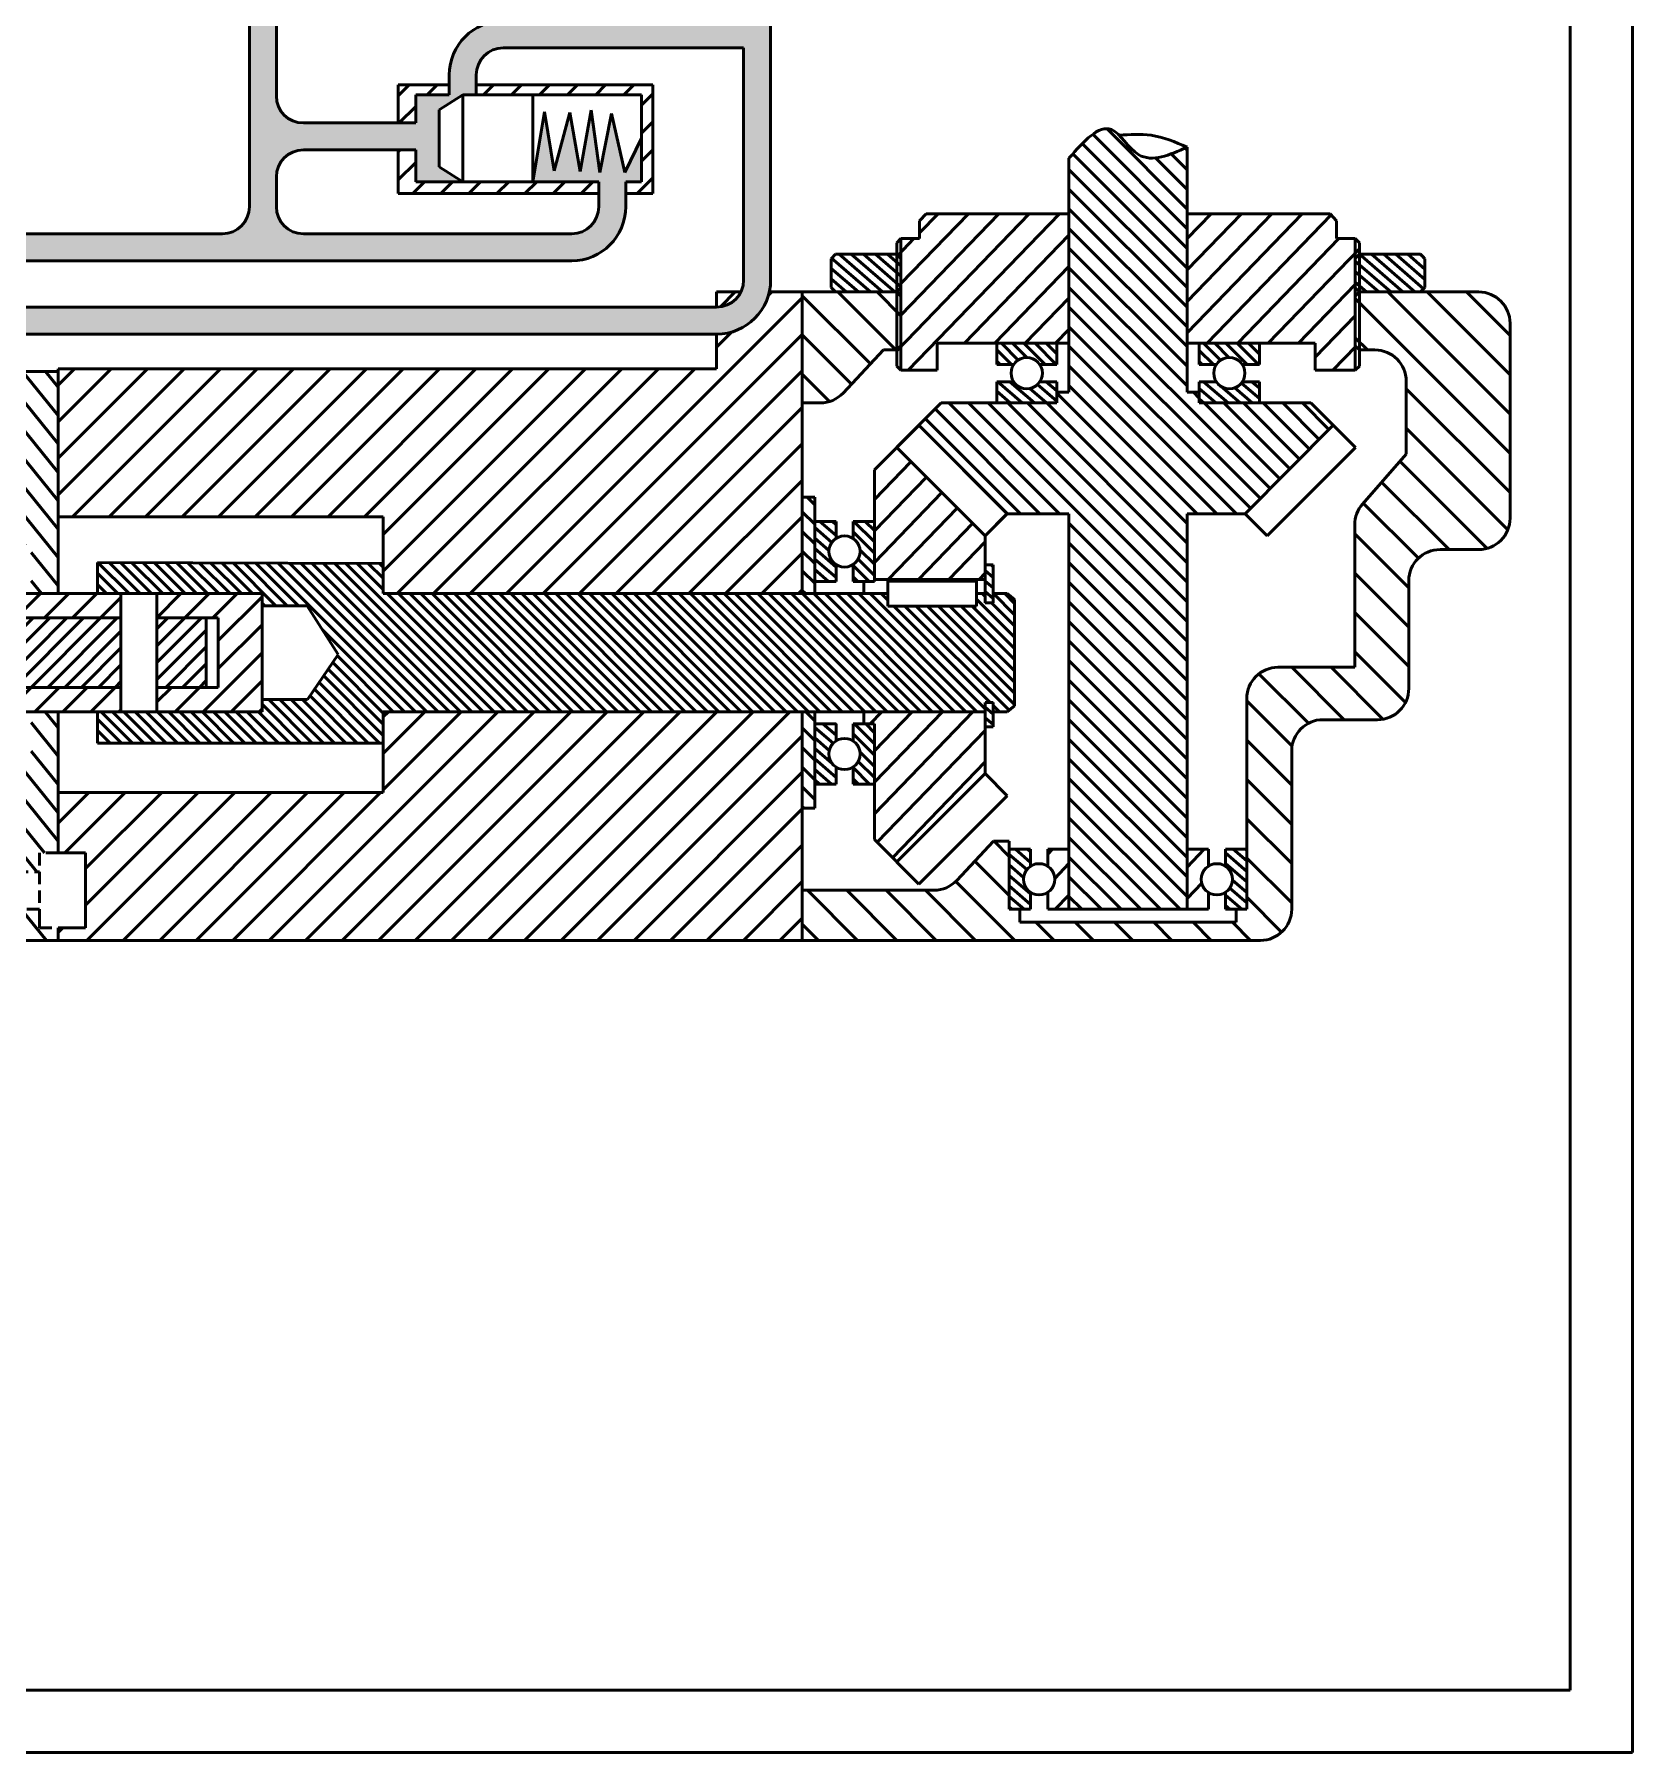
# Model space of a CAD drawing. Header units: millimetres. Extents: x 2894 to 11869, y 2137 to 5316.
# Drawn here: x 11613.7 to 11869.4, y 4896.1 to 5171.1 of the extents above; entities that cross this region are included whole.
import ezdxf

# ---------------------------------------------------------------- set-up
doc = ezdxf.new("R2010")
doc.units = ezdxf.units.MM
doc.linetypes.add('ACISOWELD', pattern=[3, 2, -1])
doc.layers.add('Layer1', color=7, linetype='Continuous', lineweight=50)

msp = doc.modelspace()

# ---------------------------------------------------------------- hatches: boundary and pattern name
at = {"layer": 'Layer1'}
h = msp.add_hatch(dxfattribs=at)
h.set_pattern_fill('DOTS', color=256, scale=2)
h.set_pattern_definition([(0, (11537.4536, 5108.6506), (1.5875, 3.175), [0, -3.175])])
h.paths.add_polyline_path([(11541.19, 5111.03), (11539.61, 5111.03), (11539.61, 5130.52, -0.414214), (11543.93, 5134.84), (11552.67, 5134.84), (11552.67, 5139.16), (11543.93, 5139.16, 0.414214), (11535.29, 5130.52), (11535.29, 5111.03), (11534.15, 5111.03), (11525.19, 5103.2), (11524.82, 5103.2), (11524.82, 5101.96), (11526.6, 5101.96), (11529.89, 5105.06), (11544.63, 5105.06), (11547.82, 5101.91), (11547.82, 5103.2), (11549.03, 5103.2)])
h.paths.add_polyline_path([(11357.57, 5105.86, -0.414214), (11359.73, 5108.02), (11340.75, 5108.02, 0.426527), (11329.95, 5096.78, -0.426219), (11327.79, 5094.53), (11326.59, 5094.53, 0.414214), (11323.35, 5091.29), (11323.35, 5052.07, 0.414214), (11326.59, 5048.83), (11327.92, 5048.83, -0.373751), (11330.06, 5046.97, 0.373751), (11340.75, 5037.68), (11356.2, 5037.68), (11356.2, 5034.6, 0.237485), (11350.81, 4993.99, -0.039401), (11351.24, 4992.34), (11352.06, 4987.79, 0.363278), (11362.69, 4978.89), (11425.95, 4978.89, 0.379263), (11436.67, 4988.39), (11437.54, 4995.57, -0.035699), (11437.83, 4997.08, 0.101309), (11438.96, 5015.32), (11559.28, 5015.32, 0.414214), (11568.35, 5024.39), (11568.35, 5041.34), (11568.85, 5041.34), (11568.85, 5044.6), (11568.85, 5046.75), (11562.77, 5046.75), (11562.77, 5045.44), (11562.77, 5041.34), (11563.82, 5041.34), (11563.82, 5024.43, -0.414214), (11559.28, 5019.89), (11438.07, 5019.89, 0.087984), (11431.61, 5034.43), (11431.61, 5037.68), (11440.77, 5037.68), (11440.77, 5041.37), (11437.34, 5041.37), (11433.78, 5050.64), (11427.78, 5050.64), (11424.02, 5041.37), (11419.09, 5041.37), (11415.43, 5050.64), (11409.06, 5050.64), (11405.25, 5041.37), (11401.11, 5041.37), (11397.45, 5050.64), (11390.36, 5050.64), (11386.64, 5041.37), (11381.52, 5041.37), (11378.1, 5050.64), (11371.99, 5050.64), (11368.29, 5041.37), (11363.31, 5041.37), (11359.69, 5050.64), (11357.57, 5050.64)])
h.paths.add_polyline_path([(11371.31, 5042.8, -0.029805), (11375.47, 5045.22, -0.233036), (11375.95, 5045.22, -0.128936), (11382.53, 5039.62, 0.335821), (11383.15, 5039.41, -0.032767), (11387.2, 5040.53, 0.298817), (11387.62, 5040.95, -0.114775), (11391.5, 5049.3, -0.219338), (11391.9, 5049.5, -0.027841), (11396.4, 5049.45, -0.222544), (11396.8, 5049.23, -0.113765), (11400.36, 5040.82, 0.302029), (11400.78, 5040.39, -0.024968), (11403.86, 5039.52, 0.318894), (11404.46, 5039.71, -0.108992), (11411.19, 5045.31, -0.239097), (11411.67, 5045.31, -0.030273), (11415.92, 5042.87, -0.242691), (11416.16, 5042.44, -0.108047), (11414.61, 5033.9, 0.322617), (11414.75, 5033.28, -0.025173), (11417.08, 5031.04, 0.314536), (11417.68, 5030.91, -0.093533), (11424.44, 5032.39, -0.40727), (11425.54, 5031.36, -0.266486), (11415.65, 5011.84, 0.280007), (11415.41, 5011.33, -1.094526), (11371.88, 5010.81, 0.280195), (11371.62, 5011.31, -0.274069), (11361.28, 5031.21, -0.392964), (11362.34, 5032.23, -0.100513), (11369.63, 5030.88, 0.309948), (11370.23, 5031.01, -0.023995), (11372.43, 5033.16, 0.33123), (11372.57, 5033.79, -0.130356), (11371.07, 5042.4, -0.228415)], flags=16)
h.paths.add_polyline_path([(11509.16, 5053.57), (11509.16, 5054.34), (11510.93, 5054.34), (11510.93, 5055.45), (11499.69, 5055.45), (11499.69, 5059.25), (11486.58, 5059.25, 1.143247), (11477.87, 5059.25), (11472.87, 5059.25, 1.143247), (11464.16, 5059.25), (11457.91, 5059.25, 1.143247), (11449.2, 5059.25), (11443.76, 5059.25, 1.075756), (11434.99, 5059.25), (11430.05, 5059.25, 1.075756), (11421.29, 5059.25), (11415.09, 5059.25, 1.075756), (11406.32, 5059.25), (11400.7, 5059.25, 0.453529), (11395.2, 5062.93), (11395.2, 5085.02), (11399.25, 5085.02, 1.00724), (11408.04, 5085.02), (11414.21, 5085.02, 1.00724), (11423, 5085.02), (11427.92, 5085.02, 1.00724), (11436.71, 5085.02), (11442.1, 5085.02, 0.948361), (11450.88, 5085.02), (11457.06, 5085.02, 0.948361), (11465.84, 5085.02), (11470.77, 5085.02, 0.948361), (11479.55, 5085.02), (11499.69, 5085.02), (11499.69, 5088.82), (11510.93, 5088.82), (11510.93, 5089.93), (11509.16, 5089.93), (11509.16, 5108.02), (11480.27, 5108.02), (11480.27, 5093.49), (11480.27, 5086.75), (11479.29, 5086.75, 0.702101), (11471.03, 5086.75), (11465.59, 5086.75, 0.702101), (11457.32, 5086.75), (11450.63, 5086.75, 0.702101), (11442.36, 5086.75), (11436.34, 5086.75, 0.654795), (11428.29, 5086.75), (11422.64, 5086.75, 0.654795), (11414.58, 5086.75), (11407.67, 5086.75, 0.654795), (11399.62, 5086.75), (11395.84, 5086.75), (11395.84, 5087.82, 0.414214), (11393.68, 5089.98), (11367.92, 5089.98, 0.414214), (11365.76, 5087.82), (11365.76, 5056.45, 0.414214), (11367.92, 5054.29), (11397.74, 5054.29, 0.414214), (11399.9, 5056.45), (11399.9, 5057.72), (11406.72, 5057.72, 0.638196), (11414.69, 5057.72), (11421.68, 5057.72, 0.638196), (11429.66, 5057.72), (11435.39, 5057.72, 0.638196), (11443.36, 5057.72), (11449.7, 5057.72, 0.591709), (11457.41, 5057.72), (11464.66, 5057.72, 0.587675), (11472.34, 5057.67), (11480.27, 5053.24), (11480.27, 5050.88), (11480.27, 5037.68), (11502.3, 5037.68, 0.420401), (11510.94, 5028.85), (11548.9, 5028.85, 0.414214), (11557.54, 5037.49), (11557.54, 5041.34), (11558.57, 5041.34), (11558.57, 5045.44), (11558.57, 5046.75), (11551.93, 5046.75), (11551.93, 5045.44), (11551.93, 5041.34), (11553.22, 5041.34), (11553.22, 5037.49, -0.414214), (11548.9, 5033.17), (11510.94, 5033.17, -0.414214), (11506.62, 5037.49), (11506.62, 5037.68), (11509.16, 5037.68)], flags=17)
h.paths.add_polyline_path([(11519.99, 5177), (11478.57, 5177, -0.414214), (11474.25, 5181.32), (11474.25, 5280.11, -0.414214), (11478.57, 5284.43), (11514.72, 5284.43, -0.414214), (11519.04, 5280.11), (11519.04, 5255.58), (11512.11, 5255.58), (11512.11, 5259.2, -0.350998), (11514.64, 5262.36, -0.01143), (11519.04, 5263.24), (11519.04, 5268.23, 0.640466), (11519.99, 5196.04), (11519.99, 5200.71, -0.013876), (11514.64, 5201.76, -0.350998), (11512.11, 5204.92), (11512.11, 5207.22), (11517.18, 5207.22), (11514.48, 5209.92), (11514.48, 5221.38), (11517.18, 5224.08), (11512.11, 5224.08), (11512.11, 5239.01), (11526.1, 5239.01), (11526.1, 5241.82), (11510.49, 5241.82), (11510.49, 5239.01), (11509.38, 5239.01), (11506.68, 5241.71), (11506.68, 5252.88), (11509.38, 5255.58), (11510.49, 5255.58), (11510.49, 5252.78), (11526.1, 5252.78), (11526.1, 5255.58), (11523.36, 5255.58), (11523.36, 5280.11, 0.414214), (11514.72, 5288.75), (11478.57, 5288.75, 0.414214), (11469.93, 5280.11), (11469.93, 5181.32, 0.414214), (11478.57, 5172.68), (11519.99, 5172.68)])
h.paths.add_polyline_path([(11601.04, 5165.96), (11601.04, 5279.86, 0.414214), (11592.4, 5288.5), (11560.96, 5288.5, 0.414214), (11552.32, 5279.86), (11552.32, 5255.58), (11543.32, 5255.58, 0.143303), (11529.67, 5255.79), (11529.67, 5252.78), (11535.07, 5252.78), (11535.07, 5255.58), (11538.63, 5255.58), (11538.63, 5252.78), (11554.25, 5252.78), (11554.25, 5255.58), (11556.1, 5255.58), (11556.64, 5255.58), (11556.64, 5279.86, -0.414214), (11560.96, 5284.18), (11592.4, 5284.18, -0.414214), (11596.72, 5279.86), (11596.72, 5165.96, -0.414214), (11592.4, 5161.64), (11528.63, 5161.64, -0.414214), (11524.31, 5165.96), (11524.31, 5207.22), (11528.59, 5207.22, 0.146879), (11543.68, 5207.22), (11546.43, 5207.22), (11546.43, 5224.08), (11542.86, 5224.08), (11542.86, 5210.32), (11537.46, 5210.32), (11537.46, 5207.22), (11533.9, 5207.22), (11533.9, 5210.32), (11518.28, 5210.32), (11518.28, 5207.22), (11519.99, 5207.22), (11519.99, 5165.96, 0.414214), (11528.63, 5157.32), (11548.35, 5157.32, -0.414214), (11552.67, 5153), (11552.67, 5139.16), (11556.99, 5139.16), (11556.99, 5153, -0.414214), (11561.31, 5157.32), (11592.4, 5157.32, 0.414214)])
h.paths.add_polyline_path([(11556.99, 5134.84), (11552.67, 5134.84), (11552.67, 5103.2), (11551.93, 5103.2), (11551.93, 5098.83), (11551.93, 5097.53), (11558.57, 5097.53), (11558.57, 5098.83), (11558.57, 5103.2), (11556.99, 5103.2)], flags=17)
h.paths.add_polyline_path([(11567.81, 5157.32), (11563.49, 5157.32), (11563.49, 5103.2), (11562.77, 5103.2), (11562.77, 5098.83), (11562.77, 5097.53), (11568.85, 5097.53), (11568.85, 5099.67), (11568.85, 5103.2), (11567.81, 5103.2)], flags=17)
h.paths.add_polyline_path([(11559.17, 5177), (11556.64, 5177, -0.414214), (11552.32, 5181.32), (11552.32, 5207.22), (11560.21, 5207.22), (11560.21, 5204.93, -0.350879), (11557.68, 5201.77, -0.013881), (11552.32, 5200.72), (11552.32, 5196.06, 0.606241), (11556.64, 5266.4), (11556.64, 5262.58, -0.002693), (11557.68, 5262.35, -0.350879), (11560.21, 5259.19), (11560.21, 5255.58), (11556.64, 5255.58), (11558.8, 5252.88), (11558.8, 5241.71), (11556.75, 5239.01), (11560.21, 5239.01), (11560.21, 5224.08), (11546.43, 5224.08), (11546.43, 5221.28), (11562.04, 5221.28), (11562.04, 5224.08), (11563.89, 5224.08), (11566.59, 5221.38), (11566.59, 5210.22), (11563.89, 5207.52), (11562.04, 5207.52), (11562.04, 5210.32), (11546.43, 5210.32), (11546.43, 5207.22), (11548, 5207.22), (11548, 5181.32, -0.414214), (11543.68, 5177), (11524.31, 5177), (11524.31, 5172.68), (11559.17, 5172.68, -0.414214), (11563.49, 5168.36), (11563.49, 5161.64), (11567.81, 5161.64), (11567.81, 5168.36, 0.414214)], flags=17)
h.paths.add_polyline_path([(11580.21, 5103.2), (11579.07, 5103.2), (11579.07, 5118.79, -0.414214), (11583.39, 5123.11), (11722.87, 5123.11, 0.414214), (11731.51, 5131.75), (11731.51, 5203.36, 0.386316), (11743.23, 5216.26), (11743.23, 5290.5, 0.414214), (11730.27, 5303.46), (11654.47, 5303.46, 0.414214), (11641.51, 5290.5), (11641.51, 5216.26, 0.271022), (11648.12, 5204.96), (11648.12, 5231.27, -0.414214), (11656.76, 5239.91), (11657.82, 5239.91), (11657.82, 5254.41, -0.414214), (11666.46, 5263.05), (11669.67, 5263.05, -0.035358), (11671.59, 5267.64), (11666.46, 5267.64, -0.414214), (11657.82, 5276.28), (11657.82, 5278.21, -0.414214), (11666.46, 5286.85), (11720.5, 5286.85, -0.414214), (11729.14, 5278.21), (11729.14, 5267.86), (11730.28, 5267.86, -0.414214), (11738.92, 5259.22), (11738.92, 5218.03, -0.414214), (11730.28, 5209.39), (11656.76, 5209.39, 0.414214), (11652.44, 5205.07), (11652.44, 5203.46, 0.03936), (11654.47, 5203.3), (11727.19, 5203.3), (11727.19, 5199.15, -0.414214), (11722.87, 5194.83), (11706.28, 5194.83), (11702.11, 5194.83), (11702.11, 5197.69), (11685.84, 5197.69), (11685.84, 5195.7, -0.591115), (11691.23, 5192.73, -0.070073), (11691.09, 5191.76), (11692.34, 5196.08), (11693.79, 5190.4), (11694.91, 5195.92), (11696.79, 5190.4), (11698.4, 5195.92), (11699.85, 5190.4), (11701.25, 5195.71), (11702.11, 5190.51), (11706.28, 5190.51), (11722.87, 5190.51, -0.414214), (11727.19, 5186.19), (11727.19, 5173.23), (11688.74, 5173.23, 0.414214), (11680.1, 5164.59), (11680.1, 5161.41), (11674.73, 5161.41), (11674.73, 5156.89), (11656.76, 5156.89, -0.414214), (11652.44, 5161.21), (11652.44, 5186.19, -0.414214), (11656.76, 5190.51), (11681.41, 5190.51), (11685, 5190.51, -0.172689), (11684.21, 5192.73, -0.161685), (11684.9, 5194.83), (11681.41, 5194.83), (11656.76, 5194.83, -0.414214), (11652.44, 5199.15), (11652.44, 5205.07, -0.414214), (11656.76, 5209.39), (11730.28, 5209.39, 0.414214), (11738.92, 5218.03), (11738.92, 5259.22, 0.414214), (11730.28, 5267.86), (11729.14, 5267.86), (11729.14, 5263.54), (11730.28, 5263.54, -0.414214), (11734.6, 5259.22), (11734.6, 5218.03, -0.414214), (11730.28, 5213.71), (11656.76, 5213.71, -0.414214), (11652.44, 5218.03), (11652.44, 5231.27, -0.414214), (11656.76, 5235.59), (11657.82, 5235.59), (11657.82, 5239.91), (11656.76, 5239.91, 0.414214), (11648.12, 5231.27), (11648.12, 5143.48, -0.414214), (11643.8, 5139.16), (11567.81, 5139.16), (11567.81, 5134.84), (11699.69, 5134.84, 0.414214), (11708.33, 5143.48), (11708.33, 5145.6), (11708.33, 5147.49), (11710.86, 5147.49), (11710.86, 5154.45), (11708.18, 5148.97), (11706.07, 5158.4), (11704.21, 5148.97), (11702.8, 5158.93), (11701.04, 5149.15), (11699.37, 5158.57), (11696.9, 5149.24), (11695.31, 5158.66), (11693.46, 5147.49), (11704.01, 5147.49), (11704.01, 5145.6), (11704.01, 5143.48, -0.414214), (11699.69, 5139.16), (11656.76, 5139.16, -0.414214), (11652.44, 5143.48), (11652.44, 5148.25, -0.414214), (11656.76, 5152.57), (11674.73, 5152.57), (11674.73, 5147.49), (11682.26, 5147.49), (11678.47, 5149.85), (11678.47, 5159.01), (11682.26, 5161.41), (11684.42, 5161.41), (11684.42, 5164.59, -0.414214), (11688.74, 5168.91), (11727.19, 5168.91), (11727.19, 5131.75, -0.414214), (11722.87, 5127.43), (11583.39, 5127.43, 0.414214), (11574.75, 5118.79), (11574.75, 5103.2), (11573.62, 5103.2), (11573.62, 5099.67), (11573.62, 5098.03), (11571.27, 5095.03), (11541.41, 5095.03, 2.063604), (11542.59, 5081.58), (11550.37, 5081.58), (11550.45, 5085.06), (11543.35, 5085.06, -5.887569), (11543.63, 5089.82), (11550.45, 5089.82), (11550.45, 5092.65), (11556.25, 5092.65), (11556.25, 5088.73), (11571.09, 5088.73), (11571.09, 5092.05), (11573.34, 5095.07), (11577.34, 5095.07, -0.049404), (11577.27, 5095.8, -0.352622), (11580.21, 5099.45)])
h.paths.add_polyline_path([(11523.36, 5269.99), (11523.36, 5263.91, -0.074084), (11552.32, 5263.4), (11552.32, 5268.65, 0.188874)], flags=17)
h.paths.add_polyline_path([(11548, 5200.1, -0.060489), (11524.31, 5200.09), (11524.31, 5194.41, 0.152505), (11548, 5194.42)], flags=17)
h.paths.add_polyline_path([(11657.82, 5225.14), (11657.82, 5235.59), (11656.76, 5235.59, 0.414214), (11652.44, 5231.27), (11652.44, 5218.03, 0.414214), (11656.76, 5213.71), (11730.28, 5213.71, 0.414214), (11734.6, 5218.03), (11734.6, 5259.22, 0.414214), (11730.28, 5263.54), (11729.14, 5263.54), (11729.14, 5248.87, -0.414214), (11720.5, 5240.23), (11716.12, 5240.23, -0.036742), (11714.07, 5235.48), (11720.5, 5235.48, -0.414214), (11729.14, 5226.84), (11729.14, 5225.14, -0.414214), (11720.5, 5216.5), (11666.46, 5216.5, -0.414214)], flags=17)
h = msp.add_hatch(dxfattribs=at)
h.set_pattern_fill('ANSI31', color=256)
h.paths.add_polyline_path([(11414.46, 5033.54, 0.112906), (11416.16, 5042.44, 0.242691), (11415.92, 5042.87, 0.030273), (11411.67, 5045.31, 0.239097), (11411.19, 5045.31, 0.113782), (11404.23, 5039.4, 0.030801), (11400.42, 5040.47, 0.118251), (11396.8, 5049.23, 0.222544), (11396.4, 5049.45, 0.027841), (11391.9, 5049.5, 0.219338), (11391.5, 5049.3, 0.119204), (11387.55, 5040.6, 0.038775), (11382.76, 5039.28, 0.135058), (11375.95, 5045.22, 0.233036), (11375.47, 5045.22, 0.029805), (11371.31, 5042.8, 0.228415), (11371.07, 5042.4, 0.136374), (11372.74, 5033.42, 0.030073), (11369.97, 5030.74, 0.105545), (11362.34, 5032.23, 0.392964), (11361.28, 5031.21, 0.278106), (11371.9, 5011.14, 1.111245), (11415.37, 5011.66, 0.270504), (11425.54, 5031.36, 0.40727), (11424.44, 5032.39, 0.098649), (11417.33, 5030.76, 0.031196)])
h.paths.add_polyline_path([(11729.14, 5225.14), (11729.14, 5226.84, 0.414214), (11720.5, 5235.48), (11714.07, 5235.48, -0.086067), (11706.76, 5225.92), (11706.69, 5226.03, -0.270993), (11677.46, 5227.56, -0.277685), (11669.67, 5263.05), (11666.46, 5263.05, 0.414214), (11657.82, 5254.41), (11657.82, 5225.14, 0.414214), (11666.46, 5216.5), (11720.5, 5216.5, 0.414214)])
h.paths.add_polyline_path([(11729.14, 5278.21, 0.414214), (11720.5, 5286.85), (11666.46, 5286.85, 0.414214), (11657.82, 5278.21), (11657.82, 5276.28, 0.414214), (11666.46, 5267.64), (11671.59, 5267.64, -0.075946), (11677.76, 5276.3), (11677.8, 5276.23, -0.270868), (11707.04, 5277.36, -0.294834), (11716.12, 5240.23), (11720.5, 5240.23, 0.414214), (11729.14, 5248.87)])
h.paths.add_polyline_path([(11706.28, 5190.51), (11702.11, 5190.51), (11702.11, 5187.77), (11685.84, 5187.77), (11685.84, 5189.76, -0.080709), (11685, 5190.51), (11681.41, 5190.51), (11681.41, 5184.55), (11706.28, 5184.55)])
h.paths.add_polyline_path([(11706.28, 5200.56), (11681.41, 5200.56), (11681.41, 5194.83), (11684.9, 5194.83, -0.091494), (11685.84, 5195.7), (11685.84, 5197.69), (11702.11, 5197.69), (11702.11, 5194.83), (11706.28, 5194.83)])
h.paths.add_polyline_path([(11674.73, 5161.41), (11680.1, 5161.41), (11680.1, 5163.01), (11671.94, 5163.01), (11671.94, 5156.89), (11674.73, 5156.89)])
h.paths.add_polyline_path([(11712.67, 5163), (11684.42, 5163), (11684.42, 5161.41), (11693.46, 5161.41), (11710.86, 5161.41), (11710.86, 5147.49), (11708.33, 5147.49), (11708.33, 5145.6), (11712.67, 5145.6)])
h.paths.add_polyline_path([(11704.01, 5147.49), (11674.73, 5147.49), (11674.73, 5152.57), (11671.94, 5152.57), (11671.94, 5145.6), (11704.01, 5145.6)])
h = msp.add_hatch(dxfattribs=at)
h.set_pattern_fill('ANSI31', color=256, scale=0.7, angle=90)
edge = h.paths.add_edge_path()
edge.add_line((11821.52, 5108.54), (11817.96, 5112.1))
edge.add_line((11817.96, 5112.1), (11800.09, 5112.1))
edge.add_line((11800.09, 5112.1), (11800.09, 5113.8))
edge.add_line((11800.09, 5113.8), (11798.14, 5113.8))
edge.add_line((11798.14, 5113.8), (11798.14, 5153.02))
edge.add_spline(control_points=[(11798.14, 5153.02), (11795.35, 5151.77), (11791.06, 5149.86), (11788.26, 5153.95), (11787.27, 5154.93)], knot_values=[9.910441, 9.910441, 9.910441, 9.910441, 17.745124, 21.954268, 21.954268, 21.954268, 21.954268], degree=3, periodic=0)
edge.add_spline(control_points=[(11787.27, 5154.93), (11786.86, 5155.33), (11784.5, 5157.22), (11781.62, 5153.96), (11779.24, 5151.26)], knot_values=[0, 0, 0, 0, 1.731563, 9.910441, 9.910441, 9.910441, 9.910441], degree=3, periodic=0)
edge.add_line((11779.24, 5151.26), (11779.24, 5113.8))
edge.add_line((11779.24, 5113.8), (11777.29, 5113.8))
edge.add_line((11777.29, 5113.8), (11777.29, 5112.1))
edge.add_line((11777.29, 5112.1), (11760.64, 5112.1))
edge.add_line((11760.64, 5112.1), (11758.81, 5112.1))
edge.add_line((11758.81, 5112.1), (11755.24, 5108.54))
edge.add_line((11755.24, 5108.54), (11769.41, 5094.36))
edge.add_line((11769.41, 5094.36), (11779.24, 5094.36))
edge.add_line((11779.24, 5094.36), (11779.24, 5031.08))
edge.add_line((11779.24, 5031.08), (11798.14, 5031.08))
edge.add_line((11798.14, 5031.08), (11798.14, 5040.69))
edge.add_line((11798.14, 5040.69), (11798.14, 5041.3))
edge.add_line((11798.14, 5041.3), (11798.14, 5094.36))
edge.add_line((11798.14, 5094.36), (11807.41, 5094.36))
edge.add_line((11807.41, 5094.36), (11821.52, 5108.54))
h.paths.add_polyline_path([(11738.57, 5097.03), (11736.57, 5097.03), (11736.57, 5081.59), (11738.57, 5081.59)])
h.paths.add_polyline_path([(11738.57, 5062.68), (11736.57, 5062.68), (11736.57, 5047.25), (11738.57, 5047.25)])
h = msp.add_hatch(dxfattribs=at)
h.set_pattern_fill('ANSI31', color=256, scale=1.1, angle=1)
h.paths.add_polyline_path([(11779.24, 5142.38), (11756.37, 5142.38), (11755.33, 5141.24), (11755.33, 5138.39), (11752.34, 5138.39), (11752.34, 5117.32), (11758.13, 5117.32), (11758.13, 5121.64), (11776.33, 5121.64), (11777.29, 5121.64), (11779.24, 5121.64)])
h.paths.add_polyline_path([(11825.04, 5138.39), (11822.05, 5138.39), (11822.05, 5141.24), (11821.01, 5142.38), (11798.14, 5142.38), (11798.14, 5121.64), (11818.63, 5121.64), (11818.63, 5117.32), (11825.04, 5117.32)])
h.paths.add_polyline_path([(11752.34, 5138.39), (11751.68, 5137.73), (11751.68, 5135.88), (11752.34, 5135.21)])
h.paths.add_polyline_path([(11752.34, 5121.23), (11751.68, 5120.57), (11751.68, 5117.99), (11752.34, 5117.32)])
h.paths.add_polyline_path([(11825.7, 5120.57), (11825.04, 5121.22), (11825.04, 5117.32), (11825.7, 5117.99)])
h.paths.add_polyline_path([(11825.7, 5137.73), (11825.04, 5138.39), (11825.04, 5135.21), (11825.7, 5135.88)])
h.paths.add_polyline_path([(11779.24, 5040.69), (11775.84, 5040.69), (11775.84, 5037.97, -0.252916), (11776.97, 5035.88, -0.252916), (11775.84, 5033.79), (11775.84, 5031.08), (11779.24, 5031.08)])
h.paths.add_polyline_path([(11801.54, 5040.69), (11798.14, 5040.69), (11798.14, 5031.08), (11801.54, 5031.08), (11801.54, 5033.79, -0.252916), (11800.41, 5035.88, -0.252916), (11801.54, 5037.97)])
h.paths.add_polyline_path([(11765.85, 5062.68), (11746.41, 5062.68), (11746.41, 5060.73), (11748.11, 5060.73), (11748.11, 5044.08), (11748.11, 5042.25), (11751.68, 5038.69), (11765.85, 5052.8)])
h.paths.add_polyline_path([(11751.68, 5104.97), (11748.11, 5101.41), (11748.11, 5083.83), (11765.85, 5083.83), (11765.85, 5090.8)])
h = msp.add_hatch(dxfattribs=at)
h.set_pattern_fill('ANSI31', color=256, scale=0.4, angle=94)
h.paths.add_polyline_path([(11777.29, 5113.8), (11777.29, 5115.5), (11774.57, 5115.5, -0.5404), (11770.39, 5115.5), (11767.68, 5115.5), (11767.68, 5112.1), (11777.29, 5112.1)])
h.paths.add_polyline_path([(11809.7, 5115.5), (11806.99, 5115.5, -0.5404), (11802.81, 5115.5), (11800.09, 5115.5), (11800.09, 5112.1), (11809.7, 5112.1)])
h.paths.add_polyline_path([(11740.84, 5088.34, -0.252916), (11741.97, 5090.44), (11741.97, 5093.15), (11738.57, 5093.15), (11738.57, 5083.54), (11741.97, 5083.54), (11741.97, 5086.25, -0.252916)])
h.paths.add_polyline_path([(11741.97, 5058.02), (11741.97, 5060.73), (11738.57, 5060.73), (11738.57, 5051.12), (11741.97, 5051.12), (11741.97, 5053.84, -0.252916), (11740.84, 5055.93, -0.252916)])
h.paths.add_polyline_path([(11773.1, 5033.79, -0.252916), (11771.97, 5035.88, -0.252916), (11773.1, 5037.97), (11773.1, 5040.69), (11769.7, 5040.69), (11769.7, 5031.08), (11773.1, 5031.08)])
h.paths.add_polyline_path([(11807.68, 5040.69), (11805.98, 5040.69), (11804.28, 5040.69), (11804.28, 5037.97, -0.252916), (11805.41, 5035.88, -0.252916), (11804.28, 5033.79), (11804.28, 5031.08), (11807.68, 5031.08)])
h.paths.add_polyline_path([(11751.68, 5135.88), (11741.9, 5135.88), (11741.2, 5135.18), (11741.2, 5130.55), (11741.9, 5129.85), (11743.23, 5129.85), (11751.68, 5129.85)])
h.paths.add_polyline_path([(11752.34, 5135.21), (11751.68, 5135.88), (11751.68, 5129.85), (11752.34, 5130.51)])
h.paths.add_polyline_path([(11836.18, 5135.18), (11835.48, 5135.88), (11825.7, 5135.88), (11825.7, 5129.85), (11835.48, 5129.85), (11836.18, 5130.55)])
h.paths.add_polyline_path([(11825.7, 5135.88), (11825.04, 5135.21), (11825.04, 5130.51), (11825.7, 5129.85)])
h.paths.add_polyline_path([(11767.11, 5086.22), (11765.85, 5086.22), (11765.85, 5081.59), (11765.85, 5080.09), (11767.11, 5080.09), (11767.11, 5081.59)])
h.paths.add_polyline_path([(11767.11, 5062.68), (11767.11, 5064.18), (11765.85, 5064.18), (11765.85, 5062.68), (11765.85, 5060.29), (11767.11, 5060.29)])
h = msp.add_hatch(dxfattribs=at)
h.set_pattern_fill('ANSI31', color=256, scale=1.3)
h.paths.add_polyline_path([(11736.57, 5081.59), (11669.53, 5081.59), (11669.53, 5093.89), (11617.53, 5093.89), (11617.53, 5117.56), (11722.87, 5117.56), (11722.87, 5123.11, 0.350822), (11731.3, 5129.85), (11736.57, 5129.85), (11736.57, 5112.1), (11736.57, 5097.03)])
h.paths.add_polyline_path([(11736.57, 5047.25), (11736.57, 5062.68), (11669.53, 5062.68), (11669.53, 5049.77), (11617.53, 5049.77), (11617.53, 5040.1), (11621.92, 5040.1), (11621.92, 5028.1), (11617.53, 5028.1), (11617.53, 5026.1), (11736.57, 5026.1)])
h.paths.add_polyline_path([(11726.75, 5129.85), (11722.87, 5129.85), (11722.87, 5127.43, 0.286635)], flags=17)
h = msp.add_hatch(dxfattribs=at)
h.set_pattern_fill('ANSI31', color=256, scale=1.4, angle=90)
h.paths.add_polyline_path([(11833.61, 5066.42), (11833.61, 5083.64, -0.414214), (11838.61, 5088.64), (11844.8, 5088.64, 0.414214), (11849.8, 5093.64), (11849.8, 5124.85, 0.414214), (11844.8, 5129.85), (11825.7, 5129.85), (11825.7, 5120.57), (11828.2, 5120.57, -0.414214), (11833.2, 5115.57), (11833.2, 5103.92), (11826.2, 5095.92, 0.181772), (11824.96, 5092.63), (11824.96, 5069.8), (11812.68, 5069.8, 0.414214), (11807.68, 5064.8), (11807.68, 5046.6), (11807.68, 5040.69), (11807.68, 5031.08), (11805.98, 5031.08), (11805.98, 5029), (11771.4, 5029), (11771.4, 5031.08), (11769.7, 5031.08), (11769.7, 5042), (11767.18, 5042), (11761.3, 5035.71, -0.20762), (11757.64, 5034.12), (11755.24, 5034.12), (11736.57, 5034.12), (11736.57, 5026.1), (11809.87, 5026.1, 0.414214), (11814.87, 5031.1), (11814.87, 5056.42, -0.414214), (11819.87, 5061.42), (11828.61, 5061.42, 0.414214)])
h.paths.add_polyline_path([(11825.7, 5129.85), (11825.04, 5129.19), (11825.04, 5121.22), (11825.7, 5120.57)], flags=17)
h.paths.add_polyline_path([(11751.68, 5129.85), (11743.23, 5129.85), (11736.57, 5129.85), (11736.57, 5112.1), (11739.47, 5112.1, 0.206898), (11743.11, 5113.68), (11749.59, 5120.57), (11751.68, 5120.57)], flags=17)
h.paths.add_polyline_path([(11752.34, 5129.19), (11751.68, 5129.85), (11751.68, 5120.57), (11752.34, 5121.23)], flags=17)
h = msp.add_hatch(dxfattribs=at)
h.set_pattern_fill('ANSI31', color=256, scale=0.4, angle=90)
h.paths.add_polyline_path([(11770.54, 5080.63), (11769.37, 5081.59), (11767.11, 5081.59), (11767.11, 5080.09), (11765.85, 5080.09), (11765.85, 5081.59), (11764.45, 5081.59), (11764.45, 5079.59), (11750.24, 5079.59), (11750.24, 5081.59), (11669.53, 5081.59), (11669.53, 5086.41), (11623.82, 5086.59), (11623.82, 5081.59), (11650.15, 5081.59), (11650.15, 5079.64), (11657.34, 5079.64), (11662.35, 5071.83), (11657.43, 5064.64), (11650.15, 5064.64), (11650.15, 5062.68), (11623.82, 5062.68), (11623.82, 5057.68), (11669.53, 5057.68), (11669.53, 5062.68), (11730.77, 5062.68), (11765.85, 5062.68), (11765.85, 5064.18), (11767.11, 5064.18), (11767.11, 5062.68), (11769.37, 5062.68), (11770.54, 5063.64), (11770.54, 5080.02)])
h.paths.add_polyline_path([(11748.11, 5093.15), (11744.71, 5093.15), (11744.71, 5090.44, -0.252916), (11745.84, 5088.34, -0.252916), (11744.71, 5086.25), (11744.71, 5083.54), (11748.11, 5083.54)])
h.paths.add_polyline_path([(11748.11, 5060.73), (11746.41, 5060.73), (11744.71, 5060.73), (11744.71, 5058.02, -0.252916), (11745.84, 5055.93, -0.252916), (11744.71, 5053.84), (11744.71, 5051.12), (11748.11, 5051.12)])
h.paths.add_polyline_path([(11777.29, 5121.64), (11767.68, 5121.64), (11767.68, 5118.24), (11770.39, 5118.24, -0.5404), (11774.57, 5118.24), (11777.29, 5118.24)])
h.paths.add_polyline_path([(11809.7, 5121.64), (11800.09, 5121.64), (11800.09, 5118.24), (11802.81, 5118.24, -0.5404), (11806.99, 5118.24), (11809.7, 5118.24)])
h = msp.add_hatch(dxfattribs=at)
h.set_pattern_fill('ANSI31', color=256, scale=0.9, angle=84)
h.paths.add_polyline_path([(11617.53, 5062.68), (11613.19, 5062.68), (11613.19, 5054.28), (11601.99, 5054.28), (11601.99, 5052.36), (11587.11, 5052.36), (11587.11, 5041.34), (11577.73, 5041.34), (11577.73, 5037.1), (11614.53, 5037.1), (11614.53, 5040.1), (11617.53, 5040.1)])
h.paths.add_polyline_path([(11617.53, 5028.1), (11614.53, 5028.1), (11614.53, 5029.1), (11614.53, 5031.1), (11577.73, 5031.1), (11577.73, 5026.1), (11617.53, 5026.1)])
h.paths.add_polyline_path([(11617.53, 5117.14), (11579.07, 5117.14), (11579.07, 5103.2), (11587.11, 5103.2), (11587.11, 5091.21), (11601.99, 5091.21), (11601.99, 5089.29), (11613.19, 5089.29), (11613.19, 5081.59), (11617.53, 5081.59)])
h = msp.add_hatch(dxfattribs=at)
h.set_pattern_fill('ANSI31', color=256)
h.paths.add_polyline_path([(11556.25, 5092.65), (11550.45, 5092.65), (11550.45, 5089.82), (11535.06, 5089.82), (11535.06, 5085.06), (11550.45, 5085.06), (11550.32, 5079.5), (11553.83, 5077.69), (11627.58, 5077.69), (11627.58, 5081.59), (11556.25, 5081.59)])
h.paths.add_polyline_path([(11650.15, 5081.59), (11633.32, 5081.59), (11633.32, 5077.69), (11641.23, 5077.69), (11643.14, 5077.69), (11643.14, 5066.58), (11633.32, 5066.58), (11633.32, 5062.68), (11650.15, 5062.68)])
h.paths.add_polyline_path([(11627.58, 5066.58), (11553.83, 5066.58), (11550.32, 5064.77), (11550.45, 5059.21), (11535.06, 5059.21), (11535.06, 5054.45), (11550.45, 5054.45), (11550.45, 5051.62), (11556.25, 5051.62), (11556.25, 5062.68), (11627.58, 5062.68)])
h = msp.add_hatch(dxfattribs=at)
h.set_pattern_fill('ANSI31', color=256, scale=0.6)
h.paths.add_polyline_path([(11603.75, 5072.14), (11603.75, 5077.69, -0.1396), (11594.89, 5075.17), (11527.62, 5075.17, -0.093668), (11521.9, 5077.98), (11521.74, 5077.98), (11521.74, 5072.14), (11521.74, 5066.29), (11521.9, 5066.29, -0.093668), (11527.62, 5069.1), (11594.89, 5069.1, -0.1396), (11603.75, 5066.58)])
h.paths.add_polyline_path([(11627.58, 5077.69), (11603.75, 5077.69), (11603.75, 5072.14), (11603.75, 5066.58), (11627.58, 5066.58)])
h.paths.add_polyline_path([(11641.23, 5077.69), (11633.32, 5077.69), (11633.32, 5066.58), (11641.23, 5066.58)])
h.paths.add_polyline_path([(11521.74, 5077.98), (11509.19, 5077.98), (11509.19, 5066.29), (11521.74, 5066.29), (11521.74, 5072.14)])
h.paths.add_polyline_path([(11503.84, 5077.98), (11500.52, 5077.98), (11500.52, 5072.14), (11500.52, 5066.29), (11503.84, 5066.29)])

# ---------------------------------------------------------------- linework, layer by layer
for p, q in [((11869.42, 4896.15), (11869.42, 5316.15)), ((11859.42, 4906.15), (11859.42, 5306.15)), ((11648.12, 5231.27), (11648.12, 5143.48)), ((11731.51, 5203.36), (11731.51, 5131.75)), ((11652.44, 5161.21), (11652.44, 5186.19)), ((11727.19, 5168.91), (11688.74, 5168.91)), ((11727.19, 5131.75), (11727.19, 5168.91)), ((11680.1, 5161.41), (11680.1, 5164.59)), ((11684.42, 5164.59), (11684.42, 5161.41)), ((11680.1, 5163.01), (11671.94, 5163.01)), ((11671.94, 5163.01), (11671.94, 5156.89)), ((11674.73, 5156.89), (11674.73, 5161.41)), ((11674.73, 5161.41), (11680.1, 5161.41)), ((11682.26, 5161.41), (11678.47, 5159.01)), ((11682.26, 5161.41), (11682.26, 5147.49)), ((11693.46, 5161.41), (11682.26, 5161.41)), ((11684.42, 5163), (11712.67, 5163)), ((11684.42, 5161.41), (11710.86, 5161.41)), ((11693.46, 5147.49), (11693.46, 5161.41)), ((11710.86, 5161.41), (11710.86, 5147.49)), ((11712.67, 5145.6), (11712.67, 5163)), ((11678.47, 5159.01), (11678.47, 5149.85)), ((11693.46, 5147.49), (11695.31, 5158.66)), ((11695.31, 5158.66), (11696.9, 5149.24)), ((11696.9, 5149.24), (11699.37, 5158.57)), ((11699.37, 5158.57), (11701.04, 5149.15)), ((11701.04, 5149.15), (11702.8, 5158.93)), ((11702.8, 5158.93), (11704.21, 5148.97)), ((11704.21, 5148.97), (11706.07, 5158.4)), ((11706.07, 5158.4), (11708.18, 5148.97)), ((11674.73, 5156.89), (11656.76, 5156.89)), ((11656.76, 5152.57), (11674.73, 5152.57)), ((11671.94, 5152.57), (11671.94, 5145.6)), ((11674.73, 5147.49), (11674.73, 5152.57)), ((11708.18, 5148.97), (11710.86, 5154.45)), ((11798.14, 5113.8), (11798.14, 5153.02)), ((11678.47, 5149.85), (11682.26, 5147.49)), ((11779.24, 5151.26), (11779.24, 5113.8)), ((11652.44, 5143.48), (11652.44, 5148.25)), ((11704.01, 5147.49), (11674.73, 5147.49)), ((11682.26, 5147.49), (11693.46, 5147.49)), ((11704.01, 5145.6), (11704.01, 5147.49)), ((11710.86, 5147.49), (11708.33, 5147.49)), ((11708.33, 5147.49), (11708.33, 5145.6)), ((11671.94, 5145.6), (11704.01, 5145.6)), ((11704.01, 5145.6), (11704.01, 5143.48)), ((11708.33, 5143.48), (11708.33, 5145.6)), ((11708.33, 5145.6), (11712.67, 5145.6)), ((11756.37, 5142.38), (11755.33, 5141.24)), ((11755.33, 5141.24), (11755.33, 5138.39)), ((11756.37, 5142.38), (11779.24, 5142.38)), ((11821.01, 5142.38), (11798.14, 5142.38)), ((11821.01, 5142.38), (11822.05, 5141.24)), ((11822.05, 5141.24), (11822.05, 5138.39)), ((11643.8, 5139.16), (11567.81, 5139.16)), ((11699.69, 5139.16), (11656.76, 5139.16)), ((11751.68, 5137.73), (11752.34, 5138.39)), ((11752.34, 5117.32), (11752.34, 5138.39)), ((11752.34, 5138.39), (11755.33, 5138.39)), ((11825.04, 5138.39), (11822.05, 5138.39)), ((11825.04, 5117.32), (11825.04, 5138.39)), ((11825.7, 5137.73), (11825.04, 5138.39)), ((11741.9, 5135.88), (11741.2, 5135.18)), ((11751.68, 5135.88), (11741.9, 5135.88)), ((11751.68, 5117.99), (11751.68, 5137.73)), ((11752.34, 5135.21), (11751.68, 5135.88)), ((11825.04, 5135.21), (11825.7, 5135.88)), ((11825.7, 5117.99), (11825.7, 5137.73)), ((11825.7, 5135.88), (11835.48, 5135.88)), ((11835.48, 5135.88), (11836.18, 5135.18)), ((11567.81, 5134.84), (11699.69, 5134.84)), ((11741.2, 5135.18), (11741.2, 5130.55)), ((11836.18, 5135.18), (11836.18, 5130.55)), ((11741.9, 5129.85), (11741.2, 5130.55)), ((11751.68, 5129.85), (11752.34, 5130.51)), ((11825.7, 5129.85), (11825.04, 5130.51)), ((11835.48, 5129.85), (11836.18, 5130.55)), ((11583.39, 5127.43), (11722.87, 5127.43)), ((11722.87, 5129.85), (11722.87, 5127.43)), ((11726.75, 5129.85), (11722.87, 5129.85)), ((11736.57, 5129.85), (11731.3, 5129.85)), ((11743.23, 5129.85), (11736.57, 5129.85)), ((11736.57, 5129.85), (11736.57, 5112.1)), ((11751.68, 5129.85), (11743.23, 5129.85)), ((11751.68, 5129.85), (11752.34, 5129.19)), ((11825.7, 5129.85), (11825.04, 5129.19)), ((11825.7, 5129.85), (11844.8, 5129.85)), ((11849.8, 5093.64), (11849.8, 5124.85)), ((11722.87, 5123.11), (11583.39, 5123.11)), ((11722.87, 5123.11), (11722.87, 5117.56)), ((11743.11, 5113.68), (11749.59, 5120.57)), ((11751.68, 5120.57), (11749.59, 5120.57)), ((11751.68, 5120.57), (11752.34, 5121.23)), ((11776.33, 5121.64), (11758.13, 5121.64)), ((11758.13, 5121.64), (11758.13, 5117.32)), ((11767.68, 5118.24), (11767.68, 5121.64)), ((11777.29, 5121.64), (11767.68, 5121.64)), ((11777.29, 5121.64), (11768.29, 5121.64)), ((11777.29, 5118.24), (11777.29, 5121.64)), ((11777.29, 5121.64), (11779.24, 5121.64)), ((11779.24, 5121.64), (11779.24, 5113.8)), ((11798.14, 5121.64), (11818.63, 5121.64)), ((11800.09, 5118.24), (11800.09, 5121.64)), ((11800.09, 5121.64), (11809.7, 5121.64)), ((11803.2, 5121.64), (11818.63, 5121.64)), ((11809.7, 5118.24), (11809.7, 5121.64)), ((11818.63, 5121.64), (11818.63, 5117.32)), ((11825.7, 5120.57), (11825.04, 5121.22)), ((11828.2, 5120.57), (11825.7, 5120.57)), ((11579.07, 5117.14), (11617.53, 5117.14)), ((11722.87, 5117.56), (11617.53, 5117.56)), ((11617.53, 5117.14), (11617.53, 5117.56)), ((11617.53, 5117.14), (11617.53, 5081.59)), ((11736.57, 5117.56), (11736.57, 5097.03)), ((11752.34, 5117.32), (11751.68, 5117.99)), ((11758.13, 5117.32), (11752.34, 5117.32)), ((11770.39, 5118.24), (11767.68, 5118.24)), ((11774.57, 5118.24), (11777.29, 5118.24)), ((11802.81, 5118.24), (11800.09, 5118.24)), ((11806.99, 5118.24), (11809.7, 5118.24)), ((11825.04, 5117.32), (11818.63, 5117.32)), ((11825.7, 5117.99), (11825.04, 5117.32)), ((11770.39, 5115.5), (11767.68, 5115.5)), ((11767.68, 5115.5), (11767.68, 5112.1)), ((11774.57, 5115.5), (11777.29, 5115.5)), ((11777.29, 5115.5), (11777.29, 5112.1)), ((11779.24, 5113.8), (11777.29, 5113.8)), ((11777.29, 5113.8), (11777.29, 5112.1)), ((11798.14, 5113.8), (11800.09, 5113.8)), ((11802.81, 5115.5), (11800.09, 5115.5)), ((11800.09, 5115.5), (11800.09, 5112.1)), ((11800.09, 5113.8), (11800.09, 5112.1)), ((11806.99, 5115.5), (11809.7, 5115.5)), ((11809.7, 5115.5), (11809.7, 5112.1)), ((11833.2, 5103.92), (11833.2, 5115.57)), ((11736.57, 5112.1), (11739.47, 5112.1)), ((11751.68, 5104.97), (11758.81, 5112.1)), ((11758.81, 5112.1), (11777.29, 5112.1)), ((11760.64, 5112.1), (11777.29, 5112.1)), ((11817.96, 5112.1), (11800.09, 5112.1)), ((11825.09, 5104.97), (11817.96, 5112.1)), ((11755.24, 5108.54), (11748.11, 5101.41)), ((11755.24, 5108.54), (11769.38, 5094.39)), ((11769.35, 5094.36), (11755.24, 5108.54)), ((11807.41, 5094.36), (11821.52, 5108.54)), ((11765.85, 5090.86), (11751.68, 5104.97)), ((11751.68, 5104.97), (11765.82, 5090.83)), ((11825.09, 5104.97), (11810.95, 5090.83)), ((11826.2, 5095.92), (11833.2, 5103.92)), ((11748.11, 5101.41), (11748.11, 5083.54)), ((11738.57, 5097.03), (11736.57, 5097.03)), ((11736.57, 5097.03), (11736.57, 5081.59)), ((11738.57, 5081.59), (11738.57, 5097.03)), ((11765.82, 5090.83), (11769.35, 5094.36)), ((11769.38, 5094.39), (11765.85, 5090.86)), ((11769.35, 5094.36), (11779.24, 5094.36)), ((11779.24, 5094.36), (11779.24, 5031.08)), ((11807.41, 5094.36), (11798.14, 5094.36)), ((11798.14, 5031.08), (11798.14, 5094.36)), ((11810.95, 5090.83), (11807.41, 5094.36)), ((11617.53, 5093.89), (11669.53, 5093.89)), ((11669.53, 5093.89), (11669.53, 5081.59)), ((11741.97, 5093.15), (11738.57, 5093.15)), ((11738.57, 5083.54), (11738.57, 5093.15)), ((11741.97, 5090.44), (11741.97, 5093.15)), ((11744.71, 5090.44), (11744.71, 5093.15)), ((11744.71, 5093.15), (11748.11, 5093.15)), ((11824.96, 5069.8), (11824.96, 5092.63)), ((11765.85, 5090.86), (11765.85, 5081.59)), ((11623.82, 5081.59), (11623.82, 5086.59)), ((11623.82, 5086.59), (11669.53, 5086.41)), ((11669.53, 5086.41), (11669.53, 5081.59)), ((11741.97, 5086.25), (11741.97, 5083.54)), ((11744.71, 5086.25), (11744.71, 5083.54)), ((11767.11, 5086.22), (11765.85, 5086.22)), ((11767.11, 5081.59), (11767.11, 5086.22)), ((11838.61, 5088.64), (11844.8, 5088.64)), ((11741.97, 5083.54), (11738.57, 5083.54)), ((11744.71, 5083.54), (11748.11, 5083.54)), ((11746.41, 5081.59), (11746.41, 5083.54)), ((11746.41, 5083.54), (11748.11, 5083.54)), ((11765.85, 5083.83), (11748.11, 5083.83)), ((11750.24, 5081.59), (11750.24, 5083.59)), ((11750.24, 5083.59), (11764.45, 5083.59)), ((11764.45, 5083.59), (11764.45, 5079.59)), ((11833.61, 5066.42), (11833.61, 5083.64)), ((11556.25, 5081.59), (11650.15, 5081.59)), ((11619.69, 5081.59), (11614.25, 5081.59)), ((11627.58, 5062.68), (11627.58, 5081.59)), ((11627.58, 5081.59), (11633.32, 5081.59)), ((11633.32, 5081.59), (11633.32, 5062.68)), ((11650.15, 5081.59), (11650.15, 5062.68)), ((11650.15, 5081.59), (11650.15, 5079.64)), ((11669.53, 5081.59), (11750.24, 5081.59)), ((11750.24, 5079.59), (11750.24, 5081.59)), ((11764.45, 5081.59), (11765.85, 5081.59)), ((11765.85, 5081.59), (11765.85, 5080.09)), ((11767.11, 5080.09), (11767.11, 5081.59)), ((11767.11, 5081.59), (11769.37, 5081.59)), ((11769.37, 5081.59), (11770.54, 5080.63)), ((11770.54, 5080.63), (11770.54, 5064.25)), ((11650.15, 5079.64), (11657.34, 5079.64)), ((11657.34, 5079.64), (11662.35, 5071.83)), ((11764.45, 5079.59), (11750.24, 5079.59)), ((11765.85, 5080.09), (11767.11, 5080.09)), ((11770.54, 5063.64), (11770.54, 5080.02)), ((11553.83, 5077.69), (11627.58, 5077.69)), ((11633.32, 5077.69), (11641.23, 5077.69)), ((11641.23, 5077.69), (11641.23, 5066.58)), ((11643.14, 5077.69), (11641.23, 5077.69)), ((11643.14, 5066.58), (11643.14, 5077.69)), ((11662.35, 5071.83), (11657.43, 5064.64)), ((11812.68, 5069.8), (11824.96, 5069.8)), ((11553.83, 5066.58), (11627.58, 5066.58)), ((11641.23, 5066.58), (11633.32, 5066.58)), ((11633.32, 5066.58), (11643.14, 5066.58)), ((11650.15, 5062.68), (11650.15, 5064.64)), ((11650.15, 5064.64), (11657.43, 5064.64)), ((11765.85, 5062.68), (11765.85, 5064.18)), ((11765.85, 5064.18), (11767.11, 5064.18)), ((11767.11, 5064.18), (11767.11, 5062.68)), ((11807.68, 5046.6), (11807.68, 5064.8)), ((11556.25, 5062.68), (11650.15, 5062.68)), ((11617.53, 5062.68), (11617.53, 5040.1)), ((11623.82, 5062.68), (11623.82, 5057.68)), ((11669.53, 5062.68), (11765.85, 5062.68)), ((11669.53, 5062.68), (11669.53, 5057.68)), ((11669.53, 5049.77), (11669.53, 5062.68)), ((11669.53, 5062.68), (11730.77, 5062.68)), ((11736.57, 5047.25), (11736.57, 5062.68)), ((11738.57, 5062.68), (11748.11, 5062.68)), ((11738.57, 5062.68), (11738.57, 5047.25)), ((11738.57, 5061.35), (11738.57, 5051.74)), ((11746.41, 5062.68), (11746.41, 5060.73)), ((11765.85, 5052.8), (11765.85, 5062.68)), ((11767.11, 5062.68), (11769.37, 5062.68)), ((11767.11, 5062.68), (11767.11, 5060.29)), ((11769.37, 5062.68), (11770.54, 5063.64)), ((11819.87, 5061.42), (11828.61, 5061.42)), ((11741.97, 5060.73), (11738.57, 5060.73)), ((11738.57, 5060.73), (11738.57, 5051.12)), ((11741.97, 5058.02), (11741.97, 5060.73)), ((11744.71, 5058.02), (11744.71, 5060.73)), ((11744.71, 5060.73), (11748.11, 5060.73)), ((11746.41, 5060.73), (11748.11, 5060.73)), ((11748.11, 5042.25), (11748.11, 5060.73)), ((11748.11, 5044.08), (11748.11, 5060.73)), ((11767.11, 5060.29), (11765.85, 5060.29)), ((11623.82, 5057.68), (11669.53, 5057.68)), ((11814.87, 5031.1), (11814.87, 5056.42)), ((11741.97, 5053.84), (11741.97, 5051.12)), ((11744.71, 5053.84), (11744.71, 5051.12)), ((11741.97, 5051.12), (11738.57, 5051.12)), ((11744.71, 5051.12), (11748.11, 5051.12)), ((11765.85, 5052.8), (11751.68, 5038.69)), ((11769.38, 5049.26), (11765.85, 5052.8)), ((11617.53, 5049.77), (11669.53, 5049.77)), ((11755.24, 5035.12), (11769.38, 5049.26)), ((11738.57, 5047.25), (11736.57, 5047.25)), ((11736.57, 5026.1), (11736.57, 5047.25)), ((11807.68, 5040.69), (11807.68, 5046.6)), ((11755.24, 5035.12), (11748.11, 5042.25)), ((11621.92, 5040.1), (11617.53, 5040.1)), ((11621.92, 5028.1), (11621.92, 5040.1)), ((11767.18, 5042), (11761.3, 5035.71)), ((11769.7, 5042), (11767.18, 5042)), ((11769.7, 5031.08), (11769.7, 5042)), ((11773.1, 5040.69), (11769.7, 5040.69)), ((11771.4, 5040.69), (11769.7, 5040.69)), ((11773.1, 5037.97), (11773.1, 5040.69)), ((11775.84, 5037.97), (11775.84, 5040.69)), ((11775.84, 5040.69), (11779.24, 5040.69)), ((11779.24, 5041.3), (11779.24, 5031.69)), ((11779.24, 5040.69), (11779.24, 5031.08)), ((11798.14, 5041.3), (11798.14, 5031.69)), ((11801.54, 5040.69), (11798.14, 5040.69)), ((11798.14, 5040.69), (11798.14, 5031.08)), ((11801.54, 5037.97), (11801.54, 5040.69)), ((11804.28, 5037.97), (11804.28, 5040.69)), ((11804.28, 5040.69), (11807.68, 5040.69)), ((11805.98, 5040.69), (11807.68, 5040.69)), ((11807.68, 5031.08), (11807.68, 5040.69)), ((11755.24, 5034.12), (11736.57, 5034.12)), ((11757.64, 5034.12), (11755.24, 5034.12)), ((11773.1, 5033.79), (11773.1, 5031.08)), ((11775.84, 5033.79), (11775.84, 5031.08)), ((11801.54, 5033.79), (11801.54, 5031.08)), ((11804.28, 5033.79), (11804.28, 5031.08)), ((11773.1, 5031.08), (11769.7, 5031.08)), ((11771.4, 5031.08), (11771.4, 5029)), ((11771.4, 5029), (11805.98, 5029)), ((11775.84, 5031.08), (11779.24, 5031.08)), ((11779.24, 5031.08), (11798.14, 5031.08)), ((11779.24, 5029), (11798.14, 5029)), ((11801.54, 5031.08), (11798.14, 5031.08)), ((11804.28, 5031.08), (11807.68, 5031.08)), ((11805.98, 5029), (11805.98, 5031.08)), ((11617.53, 5026.1), (11568.35, 5026.1)), ((11617.53, 5026.1), (11617.53, 5028.1)), ((11617.53, 5028.1), (11621.92, 5028.1)), ((11617.53, 5028.1), (11617.53, 5026.1)), ((11736.57, 5026.1), (11617.53, 5026.1)), ((11736.57, 5026.1), (11809.87, 5026.1)), ((11295.42, 4906.15), (11859.42, 4906.15)), ((11275.42, 4896.15), (11869.42, 4896.15))]:
    msp.add_line(p, q, dxfattribs=at)
at = {"layer": 'Layer1', "linetype": 'ACISOWELD'}
for p, q in [((11617.53, 5040.1), (11614.53, 5040.1)), ((11614.53, 5040.1), (11614.53, 5037.1)), ((11577.73, 5037.1), (11614.53, 5037.1)), ((11614.53, 5037.1), (11614.53, 5031.1)), ((11614.53, 5031.1), (11577.73, 5031.1)), ((11614.53, 5031.1), (11614.53, 5029.1)), ((11614.53, 5029.1), (11614.53, 5028.1)), ((11614.53, 5028.1), (11617.53, 5028.1))]:
    msp.add_line(p, q, dxfattribs=at)
at = {"layer": 'Layer1'}
for centre in [(11772.48, 5116.87), (11804.9, 5116.87), (11743.34, 5088.34), (11743.34, 5055.93), (11774.47, 5035.88), (11802.91, 5035.88)]:
    msp.add_circle(centre, 2.5, dxfattribs=at)
for centre, radius, start, end in [((11688.74, 5164.59), 8.64, 90, 180), ((11688.74, 5164.59), 4.32, 90, 180), ((11656.76, 5161.21), 4.32, 180, 270), ((11656.76, 5148.25), 4.32, 90, 180), ((11643.8, 5143.48), 4.32, 270, 0), ((11656.76, 5143.48), 4.32, 180, 270), ((11699.69, 5143.48), 8.64, 270, 0), ((11699.69, 5143.48), 4.32, 270, 0), ((11722.87, 5131.75), 8.64, 270, 0), ((11722.87, 5131.75), 4.32, 270, 0), ((11844.8, 5124.85), 5, 0, 90), ((11828.2, 5115.57), 5, 0, 90), ((11739.47, 5117.1), 5, 270, 316.7578), ((11829.96, 5092.63), 5, 138.7908, 180), ((11844.8, 5093.64), 5, 270, 0), ((11838.61, 5083.64), 5, 90, 180), ((11812.68, 5064.8), 5, 90, 180), ((11828.61, 5066.42), 5, 270, 0), ((11819.87, 5056.42), 5, 90, 180), ((11757.64, 5039.12), 5, 270, 316.9164), ((11809.87, 5031.1), 5, 270, 0)]:
    msp.add_arc(centre, radius, start, end, dxfattribs=at)
for points in [[(11779.24, 5151.26), (11786.02, 5155.83), (11790.4, 5151.82), (11798.14, 5153.02)], [(11787.27, 5154.93), (11792.37, 5154.93), (11798.14, 5153.02)]]:
    msp.add_spline(points, degree=3, dxfattribs=at)

doc.saveas('drawing.dxf')
